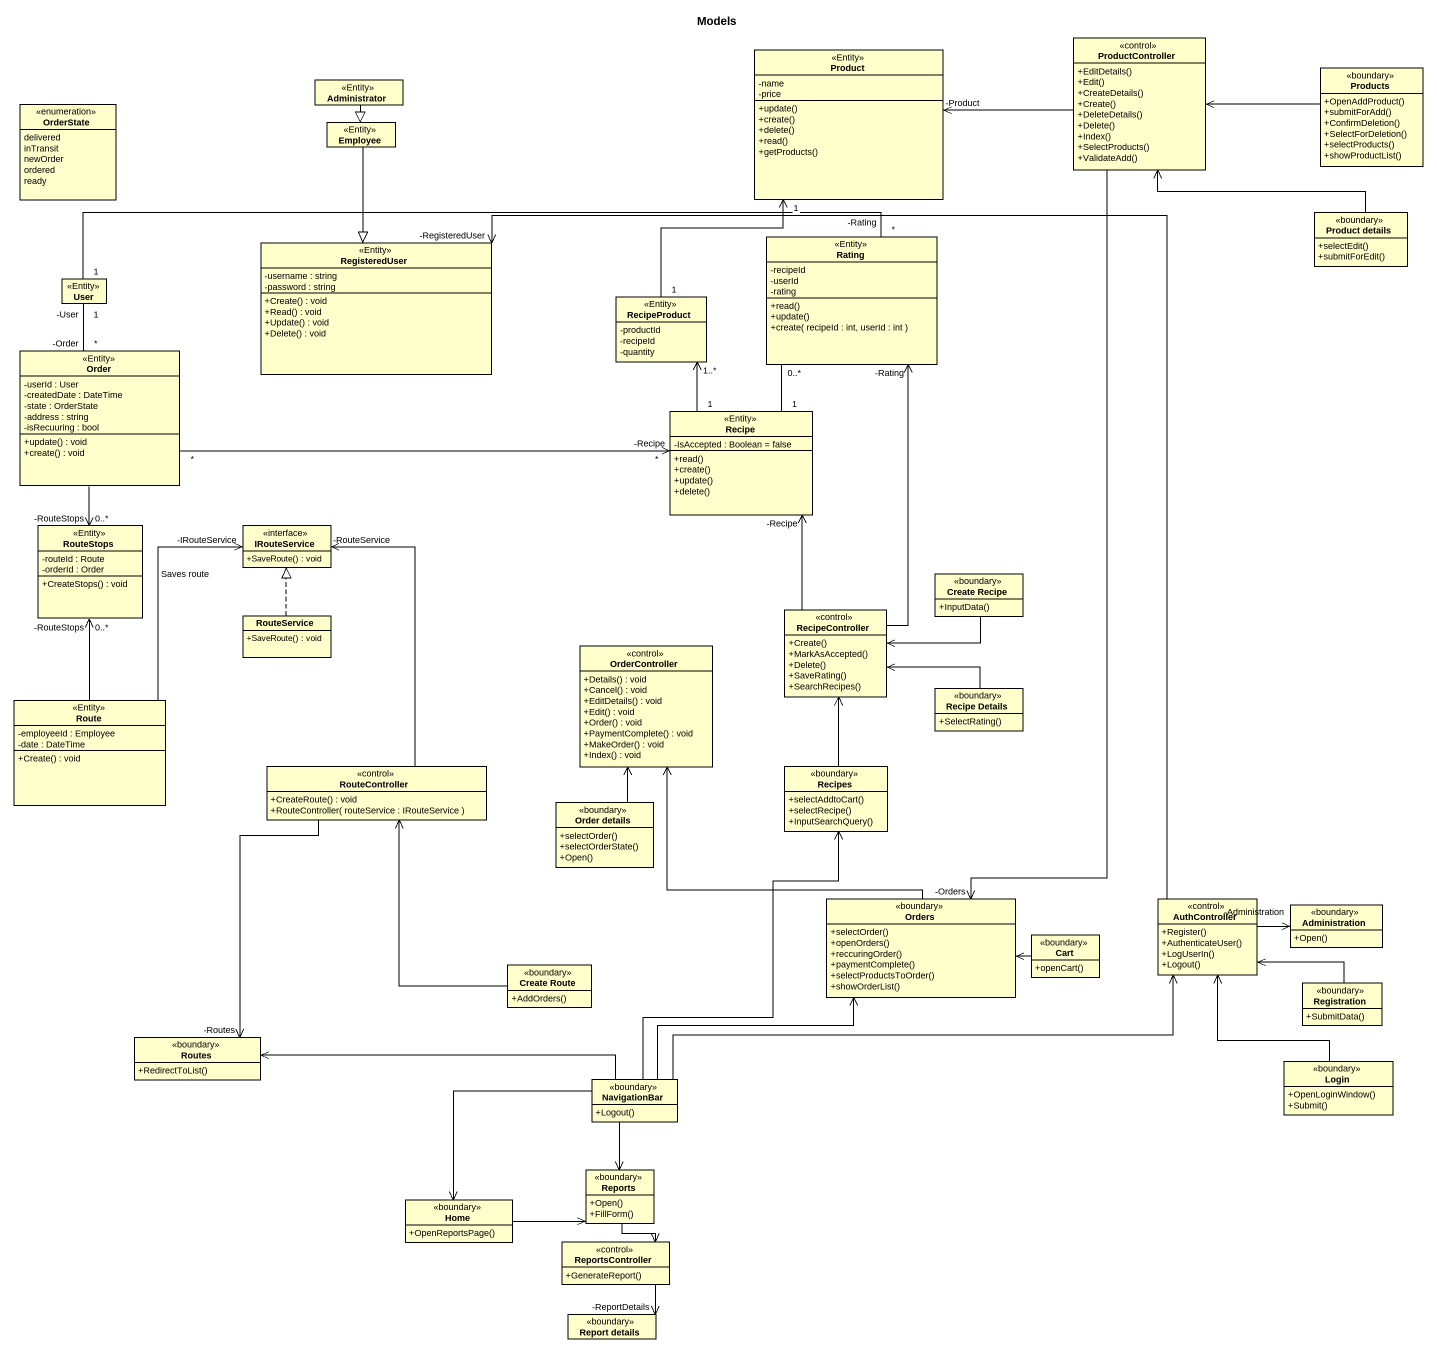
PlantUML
@startuml
title Models
hide circle
hide empty members
skinparam classAttributeIconSize 0
class Product <<Entity>> {
  -name
  -price
  +update()
  +create()
  +delete()
  +read()
  +getProducts()
}
class ProductController <<control>> {
  +EditDetails()
  +Edit()
  +CreateDetails()
  +Create()
  +DeleteDetails()
  +Delete()
  +Index()
  +SelectProducts()
  +ValidateAdd()
}
class Administrator <<Entity>>
class Products <<boundary>> {
  +OpenAddProduct()
  +submitForAdd()
  +ConfirmDeletion()
  +SelectForDeletion()
  +selectProducts()
  +showProductList()
}
enum OrderState {
  delivered
  inTransit
  newOrder
  ordered
  ready
}
class Employee <<Entity>>
class "Product details" as Product_details <<boundary>> {
  +selectEdit()
  +submitForEdit()
}
class RegisteredUser <<Entity>> {
  -username : string
  -password : string
  +Create() : void
  +Read() : void
  +Update() : void
  +Delete() : void
}
class Rating <<Entity>> {
  -recipeId
  -userId
  -rating
  +read()
  +update()
  +create( recipeId : int, userId : int )
}
class User <<Entity>>
class RecipeProduct <<Entity>> {
  -productId
  -recipeId
  -quantity
}
class Order <<Entity>> {
  -userId : User
  -createdDate : DateTime
  -state : OrderState
  -address : string
  -isRecuuring : bool
  +update() : void
  +create() : void
}
class Recipe <<Entity>> {
  -IsAccepted : Boolean = false
  +read()
  +create()
  +update()
  +delete()
}
class RouteStops <<Entity>> {
  -routeId : Route
  -orderId : Order
  +CreateStops() : void
}
interface IRouteService {
  +SaveRoute() : void
}
class "Create Recipe" as Create_Recipe <<boundary>> {
  +InputData()
}
class RouteService {
  +SaveRoute() : void
}
class RecipeController <<control>> {
  +Create()
  +MarkAsAccepted()
  +Delete()
  +SaveRating()
  +SearchRecipes()
}
class OrderController <<control>> {
  +Details() : void
  +Cancel() : void
  +EditDetails() : void
  +Edit() : void
  +Order() : void
  +PaymentComplete() : void
  +MakeOrder() : void
  +Index() : void
}
class Route <<Entity>> {
  -employeeId : Employee
  -date : DateTime
  +Create() : void
}
class "Recipe Details" as Recipe_Details <<boundary>> {
  +SelectRating()
}
class RouteController <<control>> {
  +CreateRoute() : void
  +RouteController( routeService : IRouteService )
}
class Recipes <<boundary>> {
  +selectAddtoCart()
  +selectRecipe()
  +InputSearchQuery()
}
class "Order details" as Order_details <<boundary>> {
  +selectOrder()
  +selectOrderState()
  +Open()
}
class Orders <<boundary>> {
  +selectOrder()
  +openOrders()
  +reccuringOrder()
  +paymentComplete()
  +selectProductsToOrder()
  +showOrderList()
}
class AuthController <<control>> {
  +Register()
  +AuthenticateUser()
  +LogUserIn()
  +Logout()
}
class Administration <<boundary>> {
  +Open()
}
class Cart <<boundary>> {
  +openCart()
}
class "Create Route" as Create_Route <<boundary>> {
  +AddOrders()
}
class Registration <<boundary>> {
  +SubmitData()
}
class Routes <<boundary>> {
  +RedirectToList()
}
class Login <<boundary>> {
  +OpenLoginWindow()
  +Submit()
}
class NavigationBar <<boundary>> {
  +Logout()
}
class Reports <<boundary>> {
  +Open()
  +FillForm()
}
class Home <<boundary>> {
  +OpenReportsPage()
}
class ReportsController <<control>> {
  +GenerateReport()
}
class "Report details" as Report_details <<boundary>>
ProductController -left-> "-Product" Product
ProductController --> "-Orders" Orders
Administrator --|> Employee
Products -left-> ProductController
Employee --|> RegisteredUser
Product_details -up-> ProductController
User "1" -right- "-Rating\n*" Rating
User "-User\n1" -- "-Order\n*" Order
RecipeProduct "1" -up-> "1" Product
Order "*" -right-> "*\n-Recipe" Recipe
Recipe "1" -up- "0..*" Rating
Recipe "1" -up-> "1..*" RecipeProduct
RouteStops "-RouteStops\n0..*" <-up- Order
RouteStops "-RouteStops\n0..*" <-- Route
IRouteService "-RouteService" <-- RouteController
Create_Recipe -left-> RecipeController
RouteService .up.|> IRouteService
RecipeController -up-> "-Rating" Rating
RecipeController -up-> "-Recipe" Recipe
Route -up-> "-IRouteService" IRouteService : Saves route
Recipe_Details -left-> RecipeController
RouteController --> "-Routes" Routes
Recipes -up-> RecipeController
Order_details -up-> OrderController
Orders -up-> OrderController
AuthController -up-> "-RegisteredUser" RegisteredUser
AuthController -right-> "-Administration" Administration
Cart -left-> Orders
Create_Route -up-> RouteController
Registration -left-> AuthController
Login -up-> AuthController
NavigationBar -up-> Recipes
NavigationBar -right-> Orders
NavigationBar -right-> AuthController
NavigationBar -left-> Routes
NavigationBar --> Reports
NavigationBar --> Home
Reports --> ReportsController
Home -right-> Reports
ReportsController --> "-ReportDetails" Report_details
@enduml
